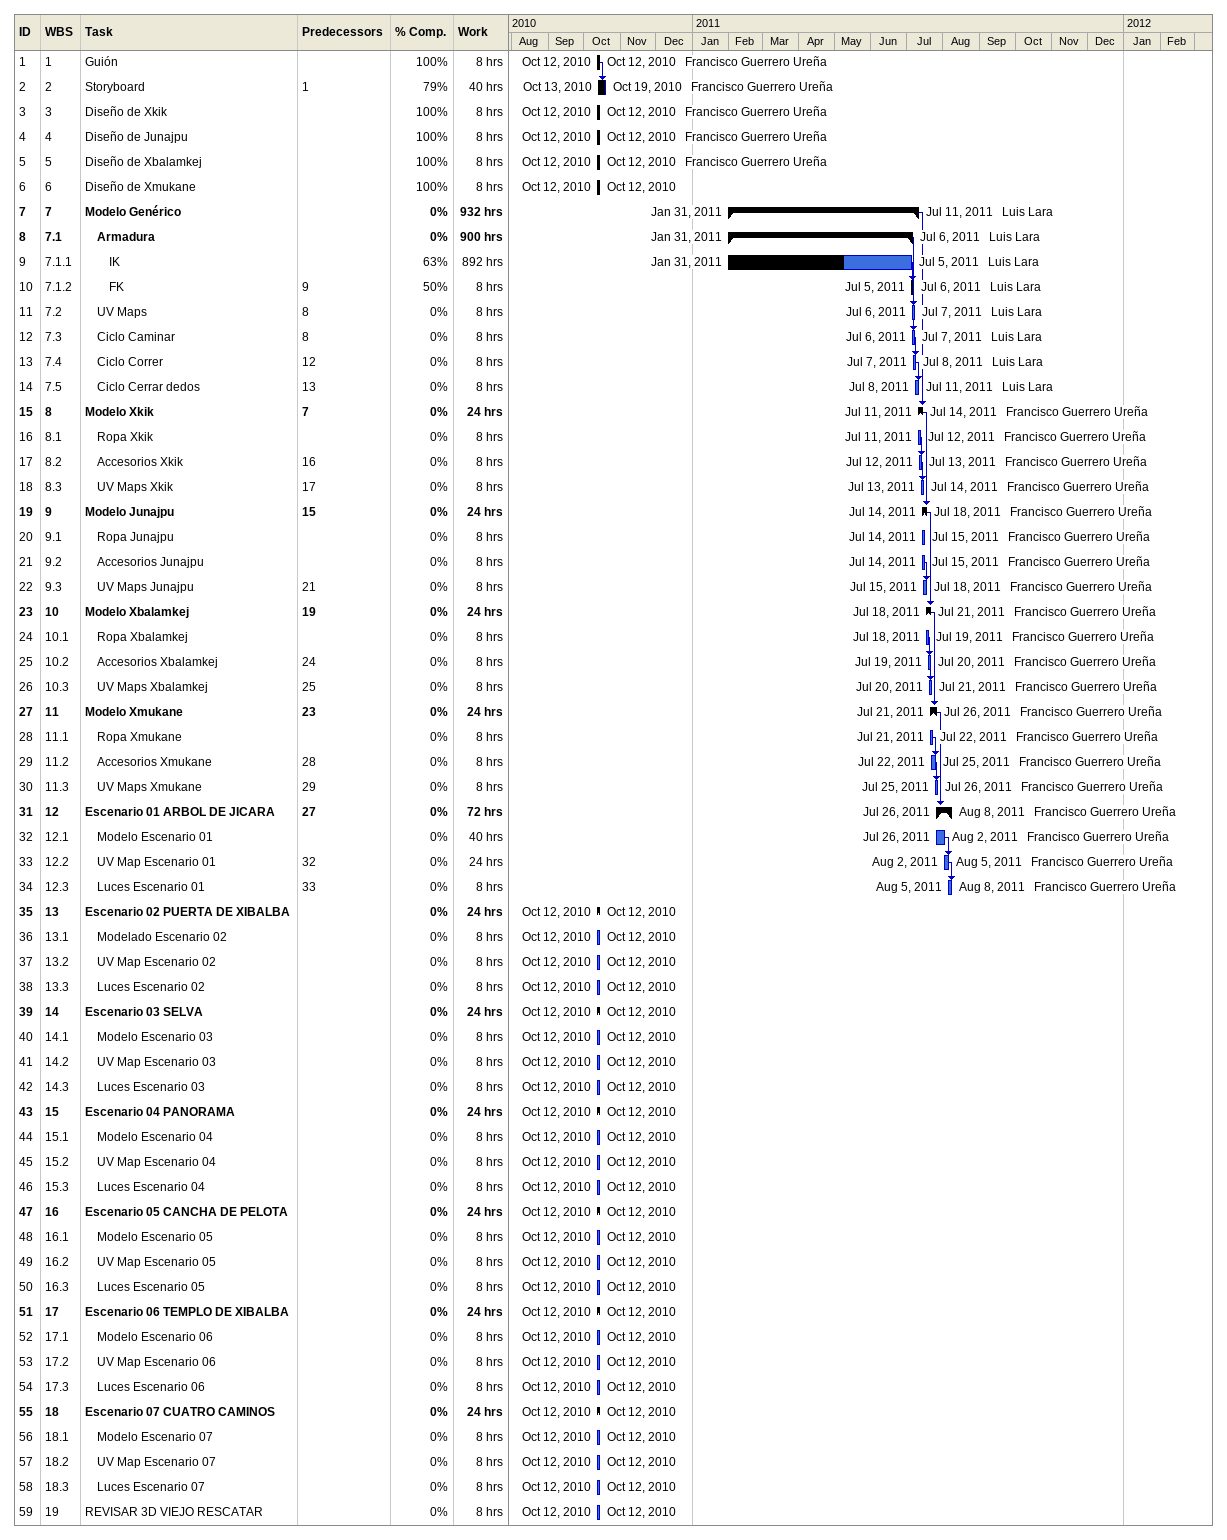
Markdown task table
| ID | WBS | Task | Start | Finish | Predecessors | Resources | % complete | Work (h) |
|---|---|---|---|---|---|---|---|---|
| 1 | 1 | Guión | 2010-10-12 | 2010-10-12 |  | Francisco Guerrero Ureña | 100 | 8 |
| 2 | 2 | Storyboard | 2010-10-13 | 2010-10-19 | 1 | Francisco Guerrero Ureña | 79 | 40 |
| 3 | 3 | Diseño de Xkik | 2010-10-12 | 2010-10-12 |  | Francisco Guerrero Ureña | 100 | 8 |
| 4 | 4 | Diseño de Junajpu | 2010-10-12 | 2010-10-12 |  | Francisco Guerrero Ureña | 100 | 8 |
| 5 | 5 | Diseño de Xbalamkej | 2010-10-12 | 2010-10-12 |  | Francisco Guerrero Ureña | 100 | 8 |
| 6 | 6 | Diseño de Xmukane | 2010-10-12 | 2010-10-12 |  |  | 100 | 8 |
| 7 | 7 | **Modelo Genérico** | 2011-01-31 | 2011-07-11 |  | Luis Lara | 0 | 932 |
| 8 | 7.1 | **Armadura** | 2011-01-31 | 2011-07-06 |  | Luis Lara | 0 | 900 |
| 9 | 7.1.1 | IK | 2011-01-31 | 2011-07-05 |  | Luis Lara | 63 | 892 |
| 10 | 7.1.2 | FK | 2011-07-05 | 2011-07-06 | 9 | Luis Lara | 50 | 8 |
| 11 | 7.2 | UV Maps | 2011-07-06 | 2011-07-07 | 8 | Luis Lara | 0 | 8 |
| 12 | 7.3 | Ciclo Caminar | 2011-07-06 | 2011-07-07 | 8 | Luis Lara | 0 | 8 |
| 13 | 7.4 | Ciclo Correr | 2011-07-07 | 2011-07-08 | 12 | Luis Lara | 0 | 8 |
| 14 | 7.5 | Ciclo Cerrar dedos | 2011-07-08 | 2011-07-11 | 13 | Luis Lara | 0 | 8 |
| 15 | 8 | **Modelo Xkik** | 2011-07-11 | 2011-07-14 | 7 | Francisco Guerrero Ureña | 0 | 24 |
| 16 | 8.1 | Ropa Xkik | 2011-07-11 | 2011-07-12 |  | Francisco Guerrero Ureña | 0 | 8 |
| 17 | 8.2 | Accesorios Xkik | 2011-07-12 | 2011-07-13 | 16 | Francisco Guerrero Ureña | 0 | 8 |
| 18 | 8.3 | UV Maps Xkik | 2011-07-13 | 2011-07-14 | 17 | Francisco Guerrero Ureña | 0 | 8 |
| 19 | 9 | **Modelo Junajpu** | 2011-07-14 | 2011-07-18 | 15 | Francisco Guerrero Ureña | 0 | 24 |
| 20 | 9.1 | Ropa Junajpu | 2011-07-14 | 2011-07-15 |  | Francisco Guerrero Ureña | 0 | 8 |
| 21 | 9.2 | Accesorios Junajpu | 2011-07-14 | 2011-07-15 |  | Francisco Guerrero Ureña | 0 | 8 |
| 22 | 9.3 | UV Maps Junajpu | 2011-07-15 | 2011-07-18 | 21 | Francisco Guerrero Ureña | 0 | 8 |
| 23 | 10 | **Modelo Xbalamkej** | 2011-07-18 | 2011-07-21 | 19 | Francisco Guerrero Ureña | 0 | 24 |
| 24 | 10.1 | Ropa Xbalamkej | 2011-07-18 | 2011-07-19 |  | Francisco Guerrero Ureña | 0 | 8 |
| 25 | 10.2 | Accesorios Xbalamkej | 2011-07-19 | 2011-07-20 | 24 | Francisco Guerrero Ureña | 0 | 8 |
| 26 | 10.3 | UV Maps Xbalamkej | 2011-07-20 | 2011-07-21 | 25 | Francisco Guerrero Ureña | 0 | 8 |
| 27 | 11 | **Modelo Xmukane** | 2011-07-21 | 2011-07-26 | 23 | Francisco Guerrero Ureña | 0 | 24 |
| 28 | 11.1 | Ropa Xmukane | 2011-07-21 | 2011-07-22 |  | Francisco Guerrero Ureña | 0 | 8 |
| 29 | 11.2 | Accesorios Xmukane | 2011-07-22 | 2011-07-25 | 28 | Francisco Guerrero Ureña | 0 | 8 |
| 30 | 11.3 | UV Maps Xmukane | 2011-07-25 | 2011-07-26 | 29 | Francisco Guerrero Ureña | 0 | 8 |
| 31 | 12 | **Escenario 01 ARBOL DE JICARA** | 2011-07-26 | 2011-08-08 | 27 | Francisco Guerrero Ureña | 0 | 72 |
| 32 | 12.1 | Modelo Escenario 01 | 2011-07-26 | 2011-08-02 |  | Francisco Guerrero Ureña | 0 | 40 |
| 33 | 12.2 | UV Map Escenario 01 | 2011-08-02 | 2011-08-05 | 32 | Francisco Guerrero Ureña | 0 | 24 |
| 34 | 12.3 | Luces Escenario 01 | 2011-08-05 | 2011-08-08 | 33 | Francisco Guerrero Ureña | 0 | 8 |
| 35 | 13 | **Escenario 02 PUERTA DE XIBALBA** | 2010-10-12 | 2010-10-12 |  |  | 0 | 24 |
| 36 | 13.1 | Modelado Escenario 02 | 2010-10-12 | 2010-10-12 |  |  | 0 | 8 |
| 37 | 13.2 | UV Map Escenario 02 | 2010-10-12 | 2010-10-12 |  |  | 0 | 8 |
| 38 | 13.3 | Luces Escenario 02 | 2010-10-12 | 2010-10-12 |  |  | 0 | 8 |
| 39 | 14 | **Escenario 03 SELVA** | 2010-10-12 | 2010-10-12 |  |  | 0 | 24 |
| 40 | 14.1 | Modelo Escenario 03 | 2010-10-12 | 2010-10-12 |  |  | 0 | 8 |
| 41 | 14.2 | UV Map Escenario 03 | 2010-10-12 | 2010-10-12 |  |  | 0 | 8 |
| 42 | 14.3 | Luces Escenario 03 | 2010-10-12 | 2010-10-12 |  |  | 0 | 8 |
| 43 | 15 | **Escenario 04 PANORAMA** | 2010-10-12 | 2010-10-12 |  |  | 0 | 24 |
| 44 | 15.1 | Modelo Escenario 04 | 2010-10-12 | 2010-10-12 |  |  | 0 | 8 |
| 45 | 15.2 | UV Map Escenario 04 | 2010-10-12 | 2010-10-12 |  |  | 0 | 8 |
| 46 | 15.3 | Luces Escenario 04 | 2010-10-12 | 2010-10-12 |  |  | 0 | 8 |
| 47 | 16 | **Escenario 05 CANCHA DE PELOTA** | 2010-10-12 | 2010-10-12 |  |  | 0 | 24 |
| 48 | 16.1 | Modelo Escenario 05 | 2010-10-12 | 2010-10-12 |  |  | 0 | 8 |
| 49 | 16.2 | UV Map Escenario 05 | 2010-10-12 | 2010-10-12 |  |  | 0 | 8 |
| 50 | 16.3 | Luces Escenario 05 | 2010-10-12 | 2010-10-12 |  |  | 0 | 8 |
| 51 | 17 | **Escenario 06 TEMPLO DE XIBALBA** | 2010-10-12 | 2010-10-12 |  |  | 0 | 24 |
| 52 | 17.1 | Modelo Escenario 06 | 2010-10-12 | 2010-10-12 |  |  | 0 | 8 |
| 53 | 17.2 | UV Map Escenario 06 | 2010-10-12 | 2010-10-12 |  |  | 0 | 8 |
| 54 | 17.3 | Luces Escenario 06 | 2010-10-12 | 2010-10-12 |  |  | 0 | 8 |
| 55 | 18 | **Escenario 07 CUATRO CAMINOS** | 2010-10-12 | 2010-10-12 |  |  | 0 | 24 |
| 56 | 18.1 | Modelo Escenario 07 | 2010-10-12 | 2010-10-12 |  |  | 0 | 8 |
| 57 | 18.2 | UV Map Escenario 07 | 2010-10-12 | 2010-10-12 |  |  | 0 | 8 |
| 58 | 18.3 | Luces Escenario 07 | 2010-10-12 | 2010-10-12 |  |  | 0 | 8 |
| 59 | 19 | REVISAR 3D VIEJO RESCATAR | 2010-10-12 | 2010-10-12 |  |  | 0 | 8 |
